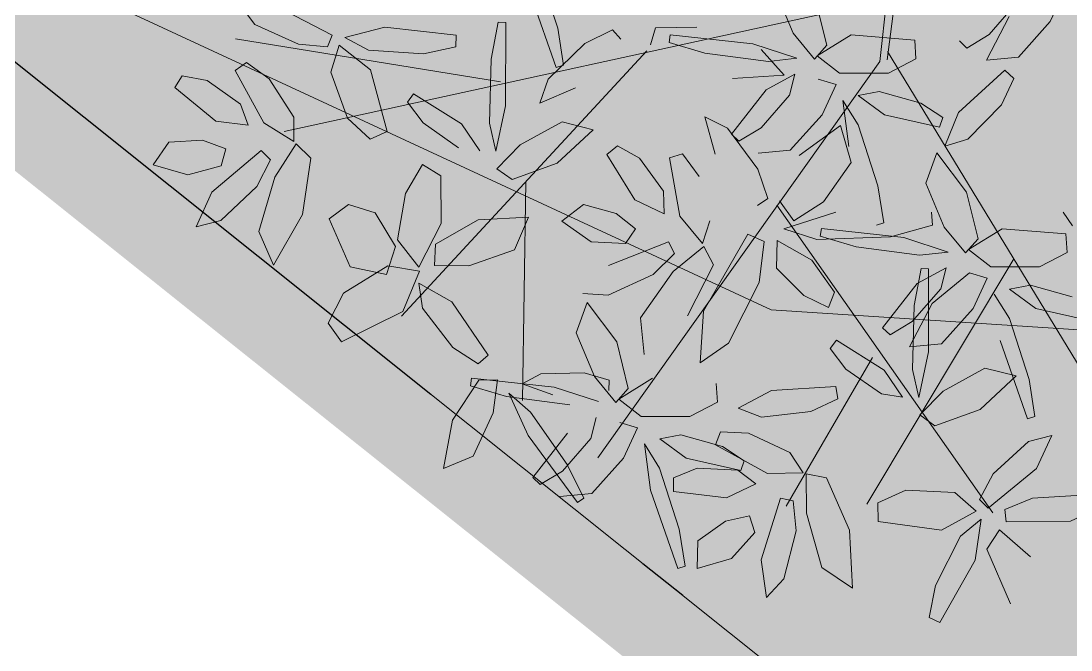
# Model space of a CAD drawing. Header units: inches. Extents: x 218980 to 233865, y 587194 to 599270.
# Drawn here: x 219029.03 to 219035.22, y 587362.88 to 587366.59 of the extents above; entities that cross this region are included whole.
import ezdxf

# ---------------------------------------------------------------- set-up
doc = ezdxf.new("R2010")
doc.units = ezdxf.units.IN
doc.header["$MEASUREMENT"] = 0
for name, pattern in [('01', [0]), ('DASHDOT2', [0.5, 0.25, -0.125, 0, -0.125]), ('State_Boundary_2', [13.5, 5, -1.6, 0.3, -1.6, 5])]:
    doc.linetypes.add(name, pattern=pattern)
doc.layers.get('0').update_dxf_attribs({"lineweight": 0})
for name, color, linetype, lineweight in [('Major Contour', 250, 'Continuous', 0), ('Planning Boundary', 222, '01', 0), ('Proposed Urban Design', 250, 'Continuous', 0), ('Town Boundary', 220, 'DASHDOT2', 30)]:
    doc.layers.add(name, color=color, linetype=linetype, lineweight=lineweight)
doc.layers.add('Open Space Within Settlement Active', color=7, linetype='01', lineweight=0, true_color=0xb1d336)
doc.layers.add('Open Space Within Settlement Passive', color=7, linetype='01', lineweight=0, true_color=0xcbe279)

# ---------------------------------------------------------------- blocks, each defined once
blk = doc.blocks.new('tree2')
at = {"color": 44}
for p, q in [((325197.4447, 3048392.6847), (325197.2803, 3048391.2113)), ((325197.512, 3048392.6512), (325197.3225, 3048391.221)), ((325197.3163, 3048391.5736), (325193.7676, 3048390.7982)), ((325195.0431, 3048391.0902), (325193.4813, 3048391.3439)), ((325195.9072, 3048391.2736), (325194.4594, 3048389.7096)), ((325197.3255, 3048391.2705), (325198.9193, 3048388.6524)), ((325197.2803, 3048391.2113), (325195.6173, 3048388.8744)), ((325195.1933, 3048390.5024), (325195.173, 3048389.2128)), ((325196.6734, 3048390.3632), (325197.9455, 3048388.5517)), ((325198.0709, 3048390.0475), (325197.2038, 3048388.6019)), ((325197.2375, 3048389.4655), (325196.7271, 3048388.5906))]:
    blk.add_line(p, q, dxfattribs=at)
at = {"color": 62}
for p, q in [((325195.3813, 3048391.4064), (325195.2654, 3048391.7654)), ((325195.2106, 3048391.6376), (325195.3728, 3048391.1756)), ((325196.6608, 3048391.6358), (325196.7689, 3048391.3769)), ((325193.5957, 3048391.4298), (325193.5089, 3048391.5436)), ((325196.9679, 3048391.3067), (325196.8995, 3048391.5822)), ((325194.1268, 3048391.3518), (325194.3621, 3048391.4133)), ((325194.3621, 3048391.4133), (325194.7824, 3048391.3655)), ((325195.03, 3048391.4418), (325194.9897, 3048391.2248)), ((325195.0746, 3048391.4397), (325195.03, 3048391.4418)), ((325195.0738, 3048390.9501), (325195.0746, 3048391.4397)), ((325195.4156, 3048391.1884), (325195.3813, 3048391.4064)), ((325194.2658, 3048391.2783), (325194.1268, 3048391.3518)), ((325194.7824, 3048391.3655), (325194.7802, 3048391.2965)), ((325196.7689, 3048391.3769), (325196.8946, 3048391.225)), ((325196.9114, 3048391.2445), (325197.1104, 3048391.3671)), ((325194.5903, 3048391.2562), (325194.2658, 3048391.2783)), ((325194.7802, 3048391.2965), (325194.5903, 3048391.2562)), ((325195.5406, 3048391.3175), (325195.3243, 3048391.107)), ((325196.8946, 3048391.225), (325196.9679, 3048391.3067)), ((325194.9897, 3048391.2248), (325194.9796, 3048390.8478)), ((325195.3728, 3048391.1756), (325195.4156, 3048391.1884)), ((325193.1239, 3048391.0582), (325193.1672, 3048391.1271)), ((325193.1672, 3048391.1271), (325193.3143, 3048391.0993)), ((325195.3243, 3048391.107), (325195.2756, 3048390.965)), ((325194.8131, 3048390.8435), (325194.5319, 3048391.0197)), ((325195.0165, 3048390.6819), (325195.0738, 3048390.9501)), ((325194.9796, 3048390.8478), (325195.0165, 3048390.6819)), ((325192.9969, 3048390.6016), (325193.0882, 3048390.7356))]:
    blk.add_line(p, q, dxfattribs=at)
at = {"color": 64}
for p, q in [((325198.2842, 3048391.4458), (325198.3672, 3048391.6246)), ((325193.7244, 3048391.5357), (325194.0512, 3048391.3651)), ((325197.9251, 3048391.3694), (325198.0925, 3048391.5617)), ((325198.0427, 3048391.4754), (325197.9085, 3048391.219)), ((325193.8534, 3048391.3128), (325193.5957, 3048391.4298)), ((325195.9277, 3048391.3085), (325195.9577, 3048391.4099)), ((325195.9577, 3048391.4099), (325196.2005, 3048391.4123)), ((325198.0971, 3048391.2368), (325198.2842, 3048391.4458)), ((325194.0512, 3048391.3651), (325194.0238, 3048391.2972)), ((325195.7035, 3048391.3977), (325195.5406, 3048391.3175)), ((325195.7524, 3048391.3432), (325195.7035, 3048391.3977)), ((325196.0442, 3048391.3672), (325196.0375, 3048391.323)), ((325196.5311, 3048391.3148), (325196.0442, 3048391.3672)), ((325197.1104, 3048391.3671), (325197.4861, 3048391.3361)), ((325197.7939, 3048391.2902), (325197.9251, 3048391.3694)), ((325194.0238, 3048391.2972), (325193.8534, 3048391.3128)), ((325194.043, 3048391.1478), (325194.0935, 3048391.3064)), ((325194.0935, 3048391.3064), (325194.2768, 3048391.1614)), ((325196.0375, 3048391.323), (325196.249, 3048391.2602)), ((325196.7917, 3048391.2296), (325196.5311, 3048391.3148)), ((325196.5798, 3048391.2818), (325196.7169, 3048391.1311)), ((325197.4861, 3048391.3361), (325197.4929, 3048391.2265)), ((325197.7495, 3048391.3322), (325197.7939, 3048391.2902)), ((325196.249, 3048391.2602), (325196.6229, 3048391.2103)), ((325196.6229, 3048391.2103), (325196.7917, 3048391.2296)), ((325197.0431, 3048391.1428), (325196.9114, 3048391.2445)), ((325197.4929, 3048391.2265), (325197.3312, 3048391.1424)), ((325197.9085, 3048391.219), (325198.0971, 3048391.2368)), ((325193.4799, 3048391.158), (325193.5464, 3048391.205)), ((325193.6482, 3048390.8501), (325193.4799, 3048391.158)), ((325193.5464, 3048391.205), (325193.6809, 3048391.1093)), ((325194.2768, 3048391.1614), (325194.3764, 3048390.7979)), ((325197.7445, 3048390.9111), (325198.0167, 3048391.1596)), ((325198.0167, 3048391.1596), (325198.0711, 3048391.1107)), ((325193.3143, 3048391.0993), (325193.5104, 3048390.9598)), ((325193.6809, 3048391.1093), (325193.8249, 3048390.8819)), ((325194.1413, 3048390.877), (325194.043, 3048391.1478)), ((325196.7169, 3048391.1311), (325196.4113, 3048391.1111)), ((325196.7794, 3048391.1353), (325196.6096, 3048391.0444)), ((325196.7478, 3048391.0129), (325196.7794, 3048391.1353)), ((325197.0225, 3048391.0758), (325196.9172, 3048391.1067)), ((325197.3312, 3048391.1424), (325197.0431, 3048391.1428)), ((325198.0711, 3048391.1107), (325197.9981, 3048390.9559)), ((325193.3663, 3048390.8582), (325193.1239, 3048391.0582)), ((325195.2756, 3048390.965), (325195.4855, 3048391.055)), ((325196.6096, 3048391.0444), (325196.4048, 3048390.7833)), ((325196.9395, 3048390.8969), (325197.0225, 3048391.0758)), ((325197.2772, 3048391.0345), (325197.153, 3048391.0103)), ((325197.5228, 3048390.9661), (325197.2772, 3048391.0345)), ((325194.5319, 3048391.0197), (325194.4949, 3048390.9711)), ((325194.4949, 3048390.9711), (325194.5875, 3048390.849)), ((325196.5804, 3048390.8206), (325196.7478, 3048391.0129)), ((325197.0627, 3048390.9809), (325197.0978, 3048390.709)), ((325197.1527, 3048390.8368), (325197.0627, 3048390.9809)), ((325197.153, 3048391.0103), (325197.3082, 3048390.8962)), ((325193.5104, 3048390.9598), (325193.5555, 3048390.8354)), ((325197.6507, 3048390.8817), (325197.5228, 3048390.9661)), ((325197.6633, 3048390.7113), (325197.7445, 3048390.9111)), ((325197.9981, 3048390.9559), (325197.7999, 3048390.7539)), ((325193.5555, 3048390.8354), (325193.3663, 3048390.8582)), ((325193.8259, 3048390.7396), (325193.6482, 3048390.8501)), ((325193.8249, 3048390.8819), (325193.8259, 3048390.7396)), ((325194.2758, 3048390.7539), (325194.1413, 3048390.877)), ((325194.5875, 3048390.849), (325194.7964, 3048390.7028)), ((325195.4066, 3048390.8549), (325195.1606, 3048390.7201)), ((325195.5904, 3048390.809), (325195.4066, 3048390.8549)), ((325196.2475, 3048390.8852), (325196.3089, 3048390.6653)), ((325196.3818, 3048390.8181), (325196.2475, 3048390.8852)), ((325196.7523, 3048390.688), (325196.9395, 3048390.8969)), ((325197.3082, 3048390.8962), (325197.632, 3048390.8236)), ((325197.632, 3048390.8236), (325197.6507, 3048390.8817)), ((325194.3764, 3048390.7979), (325194.2758, 3048390.7539)), ((325194.9215, 3048390.6842), (325194.8131, 3048390.8435)), ((325195.3785, 3048390.6119), (325195.5904, 3048390.809)), ((325196.5617, 3048390.5758), (325196.3818, 3048390.8181)), ((325196.4048, 3048390.7833), (325196.4492, 3048390.7414)), ((325196.4492, 3048390.7414), (325196.5804, 3048390.8206)), ((325196.8045, 3048390.6572), (325197.0489, 3048390.833)), ((325197.0489, 3048390.833), (325197.1121, 3048390.6154)), ((325197.2686, 3048390.4778), (325197.1527, 3048390.8368)), ((325193.0882, 3048390.7356), (325193.287, 3048390.7469)), ((325193.287, 3048390.7469), (325193.424, 3048390.6971)), ((325193.7142, 3048390.5289), (325193.8384, 3048390.7258)), ((325193.8384, 3048390.7258), (325193.9262, 3048390.6412)), ((325197.7999, 3048390.7539), (325197.6633, 3048390.7113)), ((325193.3412, 3048390.4413), (325193.6333, 3048390.6861)), ((325193.424, 3048390.6971), (325193.3962, 3048390.5963)), ((325193.6333, 3048390.6861), (325193.6886, 3048390.6322)), ((325195.1606, 3048390.7201), (325195.0228, 3048390.5791)), ((325195.6702, 3048390.6623), (325195.7332, 3048390.7139)), ((325195.8365, 3048390.3957), (325195.6702, 3048390.6623)), ((325195.7332, 3048390.7139), (325195.8637, 3048390.6408)), ((325196.0395, 3048390.6439), (325196.1174, 3048390.6673)), ((325196.1174, 3048390.6673), (325196.2146, 3048390.5339)), ((325196.5638, 3048390.6701), (325196.7523, 3048390.688)), ((325197.6169, 3048390.6721), (325197.5519, 3048390.4943)), ((325197.7906, 3048390.4407), (325197.6169, 3048390.6721)), ((325193.1998, 3048390.542), (325192.9969, 3048390.6016)), ((325193.6886, 3048390.6322), (325193.6075, 3048390.4746)), ((325193.9262, 3048390.6412), (325193.8762, 3048390.3082)), ((325194.4839, 3048390.4327), (325194.5834, 3048390.6039)), ((325194.5834, 3048390.6039), (325194.6915, 3048390.5377)), ((325195.1118, 3048390.5149), (325195.3785, 3048390.6119)), ((325195.8637, 3048390.6408), (325196.0054, 3048390.4463)), ((325196.1013, 3048390.2985), (325196.0395, 3048390.6439)), ((325197.1121, 3048390.6154), (325196.9478, 3048390.383)), ((325193.3962, 3048390.5963), (325193.1998, 3048390.542)), ((325194.6915, 3048390.5377), (325194.6941, 3048390.2566)), ((325195.0228, 3048390.5791), (325195.1118, 3048390.5149)), ((325196.6195, 3048390.4036), (325196.5617, 3048390.5758)), ((325193.6075, 3048390.4746), (325193.3942, 3048390.2744)), ((325193.619, 3048390.2094), (325193.7142, 3048390.5289)), ((325197.3028, 3048390.2598), (325197.2686, 3048390.4778)), ((325197.5519, 3048390.4943), (325197.66, 3048390.2354)), ((325193.2502, 3048390.2373), (325193.3412, 3048390.4413)), ((325194.4361, 3048390.1604), (325194.4839, 3048390.4327)), ((325196.0054, 3048390.4463), (325196.0087, 3048390.314)), ((325194.034, 3048390.2828), (325194.1476, 3048390.3687)), ((325194.1476, 3048390.3687), (325194.3047, 3048390.3196)), ((325195.4048, 3048390.2697), (325195.5339, 3048390.3677)), ((325195.5339, 3048390.3677), (325195.726, 3048390.3153)), ((325196.0087, 3048390.314), (325195.8365, 3048390.3957)), ((325196.5591, 3048390.3624), (325196.6195, 3048390.4036)), ((325196.7726, 3048390.2725), (325196.6887, 3048390.3905)), ((325196.9478, 3048390.383), (325196.7726, 3048390.2725)), ((325193.8762, 3048390.3082), (325193.7065, 3048390.0109)), ((325194.3047, 3048390.3196), (325194.4249, 3048390.1209)), ((325194.912, 3048390.2781), (325195.2086, 3048390.2928)), ((325195.2086, 3048390.2928), (325195.1262, 3048390.1017)), ((325195.726, 3048390.3153), (325195.8401, 3048390.2247)), ((325196.2347, 3048390.1373), (325196.1013, 3048390.2985)), ((325196.715, 3048390.2251), (325197.0203, 3048390.3234)), ((325197.5844, 3048390.3235), (325197.5897, 3048390.2465)), ((325193.3942, 3048390.2744), (325193.2502, 3048390.2373)), ((325194.1583, 3048390.0012), (325194.034, 3048390.2828)), ((325194.6941, 3048390.2566), (325194.5629, 3048389.999)), ((325194.6605, 3048390.1353), (325194.912, 3048390.2781)), ((325195.5782, 3048390.1487), (325195.4048, 3048390.2697)), ((325196.2789, 3048390.2726), (325196.2347, 3048390.1373)), ((325197.26, 3048390.2469), (325197.3028, 3048390.2598)), ((325197.5897, 3048390.2465), (325197.3423, 3048390.1775)), ((325193.7065, 3048390.0109), (325193.619, 3048390.2094)), ((325195.8401, 3048390.2247), (325195.7817, 3048390.1379)), ((325196.2415, 3048389.7402), (325196.5014, 3048390.1933)), ((325196.9085, 3048390.1609), (325196.715, 3048390.2251)), ((325197.3423, 3048390.1775), (325196.9085, 3048390.1609)), ((325196.9354, 3048390.2257), (325196.9286, 3048390.1816)), ((325196.9286, 3048390.1816), (325197.1401, 3048390.1187)), ((325197.4222, 3048390.1733), (325196.9354, 3048390.2257)), ((325194.4249, 3048390.1209), (325194.3718, 3048389.9549)), ((325194.5629, 3048389.999), (325194.4361, 3048390.1604)), ((325194.6545, 3048390.0082), (325194.6605, 3048390.1353)), ((325195.7817, 3048390.1379), (325195.5782, 3048390.1487)), ((325195.6804, 3048390.0084), (325196.0351, 3048390.1478)), ((325196.0351, 3048390.1478), (325196.0704, 3048390.0791)), ((325196.0619, 3048389.973), (325196.2422, 3048390.1203)), ((325196.2422, 3048390.1203), (325196.2986, 3048390.0121)), ((325197.1401, 3048390.1187), (325197.514, 3048390.0689)), ((325195.1262, 3048390.1017), (325194.8577, 3048390.0073)), ((325196.0704, 3048390.0791), (325195.9435, 3048389.9554)), ((325194.1186, 3048389.845), (325194.38, 3048390.0062)), ((325194.3718, 3048389.9549), (325194.1583, 3048390.0012)), ((325194.38, 3048390.0062), (325194.5666, 3048389.9755)), ((325194.8577, 3048390.0073), (325194.6545, 3048390.0082)), ((325196.2986, 3048390.0121), (325196.1454, 3048389.7123)), ((325194.5666, 3048389.9755), (325194.4671, 3048389.7379)), ((325195.9435, 3048389.9554), (325195.6777, 3048389.8332)), ((325195.8701, 3048389.7003), (325196.0619, 3048389.973)), ((325194.5619, 3048389.9044), (325194.7562, 3048389.7942)), ((325194.5849, 3048389.7575), (325194.5619, 3048389.9044)), ((325194.0275, 3048389.6679), (325194.1186, 3048389.845)), ((325195.6777, 3048389.8332), (325195.5293, 3048389.8437)), ((325194.4671, 3048389.7379), (325194.1061, 3048389.5591)), ((325195.5552, 3048389.7903), (325195.4902, 3048389.6124)), ((325195.7289, 3048389.5589), (325195.5552, 3048389.7903)), ((325194.1061, 3048389.5591), (325194.0275, 3048389.6679))]:
    blk.add_line(p, q, dxfattribs=at)
at = {"color": 66}
for p, q in [((325197.859, 3048390.1652), (325197.7906, 3048390.4407)), ((325198.361, 3048390.3232), (325198.4157, 3048390.2426)), ((325197.66, 3048390.2354), (325197.7857, 3048390.0835)), ((325196.5014, 3048390.1933), (325196.5979, 3048390.1501)), ((325197.6828, 3048390.0881), (325197.4222, 3048390.1733)), ((325197.7857, 3048390.0835), (325197.859, 3048390.1652)), ((325197.8026, 3048390.103), (325198.0015, 3048390.2256)), ((325198.0015, 3048390.2256), (325198.3772, 3048390.1947)), ((325198.3772, 3048390.1947), (325198.3841, 3048390.085)), ((325196.5979, 3048390.1501), (325196.568, 3048389.9091)), ((325196.674, 3048390.1555), (325196.6714, 3048389.9935)), ((325196.8802, 3048390.0396), (325196.674, 3048390.1555)), ((325197.9342, 3048390.0013), (325197.8026, 3048390.103)), ((325197.514, 3048390.0689), (325197.6828, 3048390.0881)), ((325198.3841, 3048390.085), (325198.2223, 3048390.0009)), ((325196.6714, 3048389.9935), (325196.8321, 3048389.8323)), ((325197.0133, 3048389.8509), (325196.8802, 3048390.0396)), ((325197.5229, 3048389.9907), (325197.4827, 3048389.7737)), ((325197.6705, 3048389.9939), (325197.5007, 3048389.9029)), ((325197.5676, 3048389.9886), (325197.5229, 3048389.9907)), ((325197.5668, 3048389.4989), (325197.5676, 3048389.9886)), ((325197.6389, 3048389.8714), (325197.6705, 3048389.9939)), ((325198.2223, 3048390.0009), (325197.9342, 3048390.0013)), ((325197.8084, 3048389.9652), (325197.5891, 3048389.785)), ((325197.9136, 3048389.9343), (325197.8084, 3048389.9652)), ((325197.8306, 3048389.7555), (325197.9136, 3048389.9343)), ((325196.568, 3048389.9091), (325196.3884, 3048389.5505)), ((325197.5007, 3048389.9029), (325197.2959, 3048389.6418)), ((325197.4715, 3048389.6791), (325197.6389, 3048389.8714)), ((325198.1683, 3048389.893), (325198.0442, 3048389.8688)), ((325198.4139, 3048389.8246), (325198.1683, 3048389.893)), ((325194.7562, 3048389.7942), (325194.9718, 3048389.48)), ((325196.8321, 3048389.8323), (325196.9769, 3048389.7606)), ((325196.9769, 3048389.7606), (325197.0133, 3048389.8509)), ((325194.7637, 3048389.5259), (325194.5849, 3048389.7575)), ((325196.2208, 3048389.4346), (325196.2415, 3048389.7402)), ((325197.5891, 3048389.785), (325197.4549, 3048389.5286)), ((325197.4827, 3048389.7737), (325197.4726, 3048389.3967)), ((325197.6435, 3048389.5465), (325197.8306, 3048389.7555)), ((325197.3403, 3048389.5999), (325197.4715, 3048389.6791)), ((325195.4902, 3048389.6124), (325195.5983, 3048389.3536)), ((325197.2959, 3048389.6418), (325197.3403, 3048389.5999)), ((325196.3884, 3048389.5505), (325196.2208, 3048389.4346)), ((325197.0249, 3048389.5685), (325196.9879, 3048389.52)), ((325197.3061, 3048389.3924), (325197.0249, 3048389.5685)), ((325197.4549, 3048389.5286), (325197.6435, 3048389.5465)), ((325194.9128, 3048389.4301), (325194.7637, 3048389.5259)), ((325196.9879, 3048389.52), (325197.0805, 3048389.3978)), ((325197.5095, 3048389.2308), (325197.5668, 3048389.4989)), ((325194.9718, 3048389.48), (325194.9128, 3048389.4301)), ((325195.2822, 3048389.3701), (325195.1707, 3048389.3106)), ((325195.5371, 3048389.3769), (325195.2822, 3048389.3701)), ((325195.6842, 3048389.3338), (325195.5371, 3048389.3769)), ((325197.0805, 3048389.3978), (325197.2894, 3048389.2516)), ((325197.4145, 3048389.2331), (325197.3061, 3048389.3924)), ((325197.4726, 3048389.3967), (325197.5095, 3048389.2308)), ((325194.917, 3048389.3334), (325194.7603, 3048389.0967)), ((325194.8737, 3048389.3439), (325194.8669, 3048389.2997)), ((325194.8669, 3048389.2997), (325195.0784, 3048389.2368)), ((325195.3605, 3048389.2915), (325194.8737, 3048389.3439)), ((325195.0267, 3048389.3347), (325194.917, 3048389.3334)), ((325194.9999, 3048389.1394), (325195.0267, 3048389.3347)), ((325195.1707, 3048389.3106), (325195.3526, 3048389.247)), ((325196.3155, 3048389.3128), (325196.3224, 3048389.2032)), ((325195.0784, 3048389.2368), (325195.4523, 3048389.187)), ((325195.0929, 3048389.2559), (325195.2064, 3048389.0063)), ((325195.2213, 3048389.1445), (325195.0929, 3048389.2559)), ((325196.4455, 3048389.1671), (325196.6413, 3048389.2719)), ((325196.6413, 3048389.2719), (325197.0215, 3048389.2949)), ((325197.0215, 3048389.2949), (325197.0328, 3048389.2226)), ((325197.2894, 3048389.2516), (325197.4145, 3048389.2331)), ((325197.6536, 3048389.269), (325197.5158, 3048389.128)), ((325197.0328, 3048389.2226), (325196.8731, 3048389.1478)), ((325194.8824, 3048388.8847), (325194.9999, 3048389.1394)), ((325196.5824, 3048389.1146), (325196.4455, 3048389.1671)), ((325196.8731, 3048389.1478), (325196.5824, 3048389.1146)), ((325194.7603, 3048389.0967), (325194.7074, 3048388.8122)), ((325195.439, 3048389.021), (325195.2342, 3048388.76)), ((325196.5064, 3048389.0199), (325196.7501, 3048388.9058)), ((325194.7074, 3048388.8122), (325194.8824, 3048388.8847)), ((325196.7501, 3048388.9058), (325196.8276, 3048388.7863)), ((325196.8456, 3048388.7815), (325196.9652, 3048388.7574))]:
    blk.add_line(p, q, dxfattribs=at)
at = {"color": 68}
for p, q in [((325198.0442, 3048389.8688), (325198.1994, 3048389.7547)), ((325198.0438, 3048389.6953), (325197.9538, 3048389.8394)), ((325198.1994, 3048389.7547), (325198.5231, 3048389.6821)), ((325195.8901, 3048389.4842), (325195.8701, 3048389.7003)), ((325198.1597, 3048389.3363), (325198.0438, 3048389.6953)), ((325195.7973, 3048389.2834), (325195.7289, 3048389.5589)), ((325197.989, 3048389.5675), (325198.1511, 3048389.1054)), ((325197.8996, 3048389.4038), (325197.6536, 3048389.269)), ((325198.0833, 3048389.3579), (325197.8996, 3048389.4038)), ((325195.5983, 3048389.3536), (325195.724, 3048389.2017)), ((325195.6834, 3048389.2728), (325195.6842, 3048389.3338)), ((325195.7409, 3048389.2212), (325195.9398, 3048389.3438)), ((325197.8715, 3048389.1608), (325198.0833, 3048389.3579)), ((325198.1939, 3048389.1183), (325198.1597, 3048389.3363)), ((325195.6211, 3048389.2063), (325195.3605, 3048389.2915)), ((325195.724, 3048389.2017), (325195.7973, 3048389.2834)), ((325195.8725, 3048389.1194), (325195.7409, 3048389.2212)), ((325196.3224, 3048389.2032), (325196.1606, 3048389.1191)), ((325195.4375, 3048388.8355), (325195.2213, 3048389.1445)), ((325195.5772, 3048388.9896), (325195.6088, 3048389.112)), ((325196.1606, 3048389.1191), (325195.8725, 3048389.1194)), ((325197.5158, 3048389.128), (325197.6048, 3048389.0637)), ((325197.6048, 3048389.0637), (325197.8715, 3048389.1608)), ((325198.1511, 3048389.1054), (325198.1939, 3048389.1183)), ((325195.8519, 3048389.0524), (325195.7467, 3048389.0834)), ((325195.7689, 3048388.8736), (325195.8519, 3048389.0524)), ((325195.2064, 3048389.0063), (325195.4972, 3048388.6123)), ((325195.4098, 3048388.7973), (325195.5772, 3048388.9896)), ((325196.1066, 3048389.0112), (325195.9825, 3048388.987)), ((325196.3522, 3048388.9428), (325196.1066, 3048389.0112)), ((325196.3108, 3048388.9527), (325196.3415, 3048389.028)), ((325196.3415, 3048389.028), (325196.5064, 3048389.0199)), ((325198.1562, 3048388.9718), (325198.2948, 3048389.0073)), ((325198.2948, 3048389.0073), (325198.2034, 3048388.8119)), ((325195.8921, 3048388.9576), (325195.9273, 3048388.6856)), ((325195.9821, 3048388.8134), (325195.8921, 3048388.9576)), ((325195.9825, 3048388.987), (325196.1377, 3048388.8728)), ((325196.6184, 3048388.7838), (325196.3108, 3048388.9527)), ((325196.4802, 3048388.8584), (325196.3522, 3048388.9428)), ((325197.9478, 3048388.7802), (325198.1562, 3048388.9718)), ((325195.5818, 3048388.6646), (325195.7689, 3048388.8736)), ((325196.1377, 3048388.8728), (325196.4614, 3048388.8003)), ((325195.5343, 3048388.6372), (325195.4375, 3048388.8355)), ((325196.098, 3048388.4545), (325195.9821, 3048388.8134)), ((325196.0639, 3048388.7583), (325196.2028, 3048388.814)), ((325196.2028, 3048388.814), (325196.4431, 3048388.8021)), ((325196.4431, 3048388.8021), (325196.5482, 3048388.7215)), ((325196.4614, 3048388.8003), (325196.4802, 3048388.8584)), ((325198.2034, 3048388.8119), (325197.9188, 3048388.5777)), ((325195.2342, 3048388.76), (325195.2786, 3048388.7181)), ((325195.2786, 3048388.7181), (325195.4098, 3048388.7973)), ((325196.0645, 3048388.677), (325196.0639, 3048388.7583)), ((325196.8276, 3048388.7863), (325196.6184, 3048388.7838)), ((325196.8469, 3048388.5487), (325196.8456, 3048388.7815)), ((325196.9652, 3048388.7574), (325197.1022, 3048388.4499)), ((325197.867, 3048388.6294), (325197.9478, 3048388.7802)), ((325195.9273, 3048388.6856), (325196.0895, 3048388.2236)), ((325196.5482, 3048388.7215), (325196.3764, 3048388.6389)), ((325197.2684, 3048388.6095), (325197.4342, 3048388.6852)), ((325197.4342, 3048388.6852), (325197.7219, 3048388.67)), ((325195.3932, 3048388.6468), (325195.5818, 3048388.6646)), ((325195.4972, 3048388.6123), (325195.5343, 3048388.6372)), ((325196.3764, 3048388.6389), (325196.0645, 3048388.677)), ((325196.5797, 3048388.2741), (325196.6941, 3048388.6376)), ((325196.6941, 3048388.6376), (325196.7697, 3048388.622)), ((325196.7697, 3048388.622), (325196.7862, 3048388.4455)), ((325197.7219, 3048388.67), (325197.8482, 3048388.5616)), ((325197.9188, 3048388.5777), (325197.867, 3048388.6294)), ((325198.0165, 3048388.5704), (325198.1798, 3048388.637)), ((325198.1798, 3048388.637), (325198.4718, 3048388.6552)), ((325197.2696, 3048388.4997), (325197.2684, 3048388.6095)), ((325197.8482, 3048388.5616), (325197.6432, 3048388.4495)), ((325198.0241, 3048388.4976), (325198.0165, 3048388.5704)), ((325198.6058, 3048388.5956), (325198.4049, 3048388.5011)), ((325196.2081, 3048388.3858), (325196.3696, 3048388.5024)), ((325196.3696, 3048388.5024), (325196.5117, 3048388.5342)), ((325196.5117, 3048388.5342), (325196.5426, 3048388.4343)), ((325196.9386, 3048388.2282), (325196.8469, 3048388.5487)), ((325197.6432, 3048388.4495), (325197.2696, 3048388.4997)), ((325197.755, 3048388.414), (325197.8771, 3048388.5133)), ((325197.8771, 3048388.5133), (325197.8418, 3048388.2726)), ((325198.4049, 3048388.5011), (325198.0241, 3048388.4976)), ((325196.1322, 3048388.2365), (325196.098, 3048388.4545)), ((325196.5426, 3048388.4343), (325196.4063, 3048388.2828)), ((325196.7862, 3048388.4455), (325196.7143, 3048388.1619)), ((325197.1022, 3048388.4499), (325197.1193, 3048388.108)), ((325197.9847, 3048388.4507), (325197.9119, 3048388.3362)), ((325198.1687, 3048388.2918), (325197.9847, 3048388.4507)), ((325196.2032, 3048388.2238), (325196.2081, 3048388.3858)), ((325197.6081, 3048388.1238), (325197.755, 3048388.414)), ((325197.9119, 3048388.3362), (325198.0509, 3048388.0152)), ((325196.4063, 3048388.2828), (325196.2032, 3048388.2238)), ((325196.6129, 3048388.0531), (325196.5797, 3048388.2741)), ((325197.8418, 3048388.2726), (325197.6338, 3048387.9043)), ((325196.0895, 3048388.2236), (325196.1322, 3048388.2365)), ((325197.1193, 3048388.108), (325196.9386, 3048388.2282)), ((325196.7143, 3048388.1619), (325196.6129, 3048388.0531)), ((325197.5711, 3048387.9333), (325197.6081, 3048388.1238)), ((325197.6338, 3048387.9043), (325197.5711, 3048387.9333))]:
    blk.add_line(p, q, dxfattribs=at)

msp = doc.modelspace()

# ---------------------------------------------------------------- hatches: boundary and pattern name
at = {"layer": 'Open Space Within Settlement Passive'}
h = msp.add_hatch(color=256, dxfattribs=at)
h.dxf.hatch_style = 1
h.paths.add_polyline_path([(219038.8372, 587384.8248), (219045.8741, 587380.4951), (219063.5197, 587353.3825), (219061.4233, 587347.7004), (219038.0859, 587359.0816), (219026.7877, 587368.1024)])

# ---------------------------------------------------------------- linework, layer by layer
at = {"layer": 'Major Contour', "elevation": 2800}
msp.add_lwpolyline([(219027.182, 587367.789), (219033.4495, 587364.8833), (219035.712, 587364.736), (219043.034, 587365.024), (219045.121, 587365.248), (219048.5818, 587366.6579), (219054.053, 587366.623), (219058.5066, 587367.8205), (219062.563, 587368.887), (219064.589, 587369.306), (219068.0417, 587367.6677), (219071.799, 587367.854), (219074.6341, 587367.9997), (219076.851, 587368.193), (219084.595, 587368.175), (219088.525, 587369.574), (219091.413, 587372.562), (219100.683, 587377.138), (219101.704, 587378.641), (219102.682, 587380.418)], dxfattribs=at)
at = {"layer": 'Open Space Within Settlement Active'}
msp.add_lwpolyline([(219046.5051, 587395.4664), (219026.7877, 587368.1024), (219038.0859, 587359.0816), (219059.3453, 587348.4671), (219066.3297, 587345.8902), (219075.6579, 587343.9946), (219091.8011, 587366.52), (219091.8626, 587383.6203)], dxfattribs=at)
at = {"layer": 'Planning Boundary', "lineweight": 5, "const_width": 1}
msp.add_lwpolyline([(219180.0987, 587615.2057), (219179.4799, 587586.322), (219133.3656, 587559.1699), (219091.3967, 587544.2837), (219048.906, 587533.2001), (219016.8529, 587502.1863), (219012.0062, 587498.1507), (218982.9416, 587477.1496), (218980.2173, 587473.0758), (218991.8411, 587441.6318), (219001.3725, 587412.6667), (219011.6497, 587392.0097), (219013.4069, 587378.786), (219038.0859, 587359.0816), (219059.3453, 587348.4671), (219066.3297, 587345.8902), (219084.9861, 587342.0991), (219126.3282, 587356.3554), (219182.0733, 587360.4554), (219185.9477, 587349.3214), (219219.5001, 587319.3424), (219222.2836, 587310.4277)], dxfattribs=at)
at = {"layer": 'Proposed Urban Design'}
msp.add_lwpolyline([(219038.8372, 587384.8248), (219045.8741, 587380.4951), (219063.5197, 587353.3825), (219061.4233, 587347.7004), (219038.0859, 587359.0816), (219026.7877, 587368.1024)], close=True, dxfattribs=at)
at = {"layer": 'Town Boundary', "linetype": 'State_Boundary_2'}
msp.add_lwpolyline([(219222.2836, 587310.4277), (219219.5001, 587319.3424), (219185.9477, 587349.3214), (219182.0733, 587360.4554), (219126.3282, 587356.3554), (219084.9861, 587342.0991), (219066.3297, 587345.8902), (219059.3453, 587348.4671), (219038.0859, 587359.0816), (219013.4069, 587378.786), (219011.6497, 587392.0097), (219001.3725, 587412.6667), (218991.8411, 587441.6318), (218980.2173, 587473.0758), (218982.9416, 587477.1496), (219012.0062, 587498.1507), (219016.8529, 587502.1863), (219048.906, 587533.2001), (219091.3967, 587544.2837), (219133.3656, 587559.1699), (219179.4799, 587586.322), (219180.0987, 587615.2057)], dxfattribs=at)

# ---------------------------------------------------------------- block references
at = {"layer": 'Proposed Urban Design'}
msp.add_blockref('tree2', (-106163.1896, -2461024.8641), dxfattribs=at)

doc.saveas('drawing.dxf')
